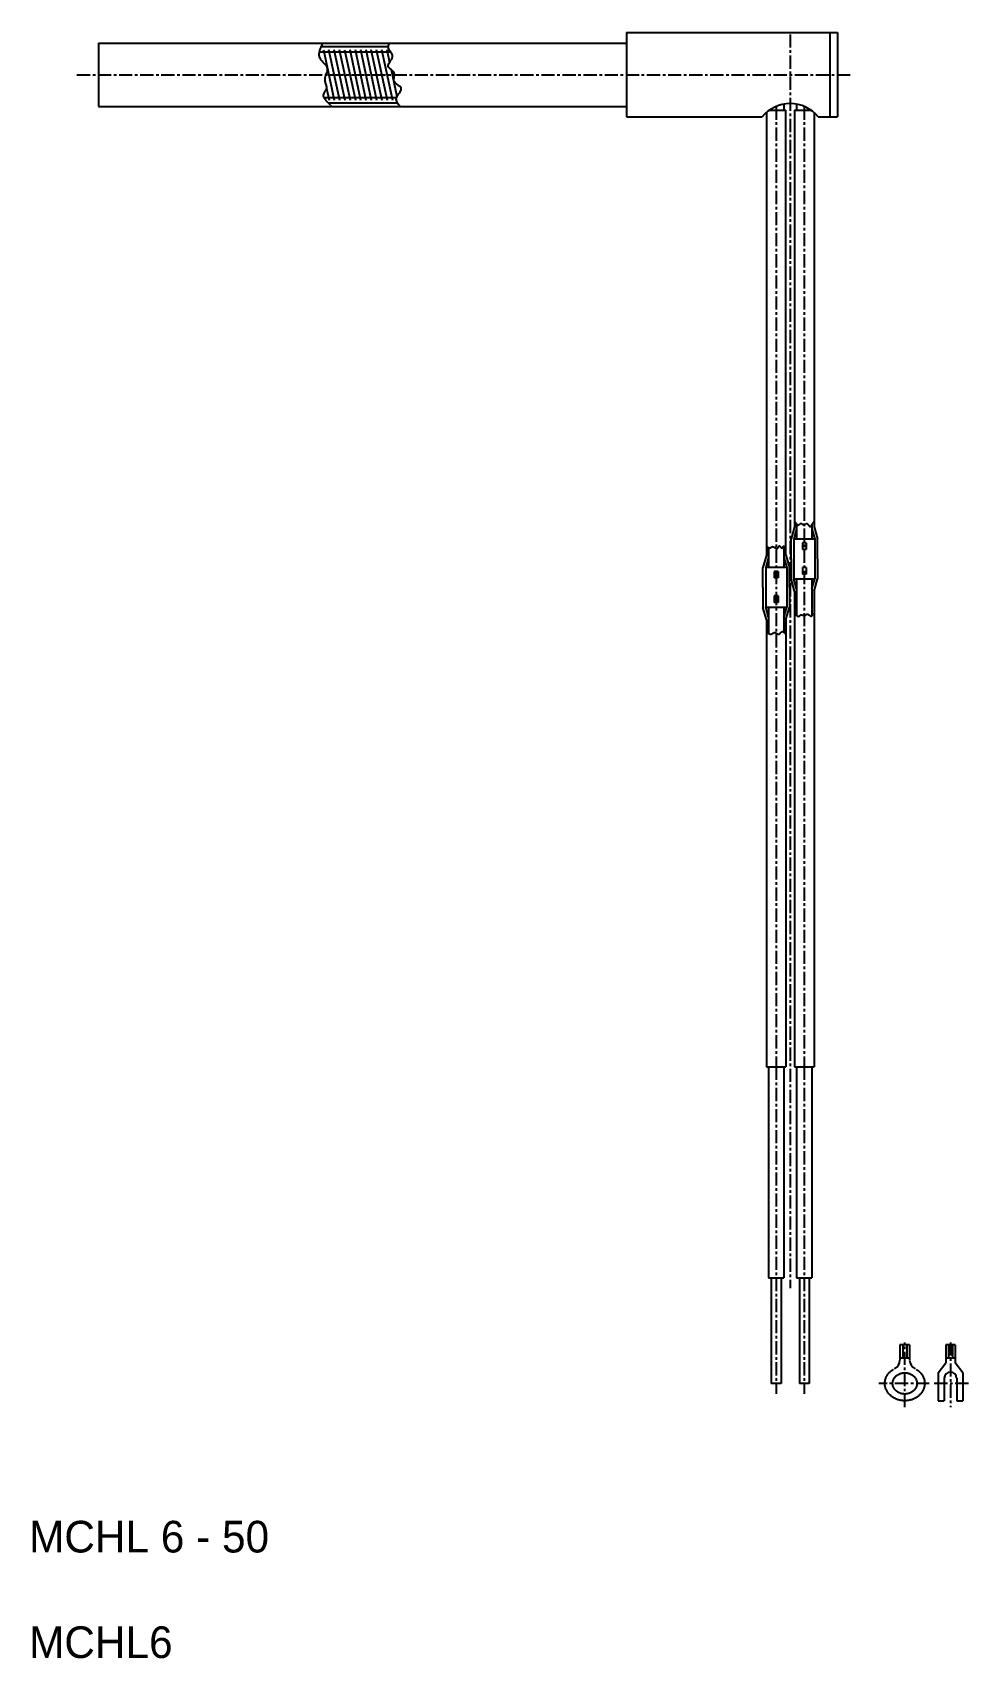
# Model space of a CAD drawing. Extents: x 0 to 89, y 0 to 154.
import ezdxf

# ---------------------------------------------------------------- set-up
doc = ezdxf.new("R2010")
doc.units = 0
doc.linetypes.add('CENTER', pattern=[2, 1.25, -0.25, 0.25, -0.25])
doc.layers.get('0').update_dxf_attribs({"linetype": 'CONTINUOUS'})
doc.layers.add('CENTER', color=1, linetype='CENTER')

msp = doc.modelspace()

# ---------------------------------------------------------------- linework, layer by layer
at = {"color": 7, "linetype": 'CONTINUOUS'}
for p, q in [((6.59, 153.02), (56.59, 153.02)), ((6.59, 153.02), (6.59, 147.02)), ((56.59, 154.02), (56.59, 146.92)), ((56.59, 154.02), (76.59, 154.02)), ((56.59, 154.02), (56.59, 153.52)), ((56.59, 154.02), (56.59, 153.7)), ((56.59, 153.7), (56.59, 146.02)), ((75.86, 154.02), (75.86, 146.02)), ((76.59, 154.02), (76.59, 146.02)), ((6.59, 147.02), (56.59, 147.02)), ((56.59, 146.92), (56.59, 146.51)), ((56.59, 146.51), (56.59, 146.02)), ((69.85, 146.43), (69.85, 104.49)), ((70.16, 146.67), (71.7, 146.67)), ((71.5, 147.22), (71.5, 146.67)), ((71.7, 104.49), (71.7, 146.67)), ((72.51, 146.67), (74.05, 146.67)), ((72.51, 146.67), (72.51, 107.19)), ((72.71, 147.22), (72.71, 146.67)), ((74.36, 146.43), (74.36, 107.19)), ((56.59, 146.02), (69.45, 146.02)), ((74.76, 146.02), (76.59, 146.02)), ((72.51, 107.19), (72.18, 106.03)), ((74.36, 107.19), (74.69, 106.03)), ((69.85, 105.36), (69.89, 105.33)), ((72.18, 104.14), (72.18, 106.03)), ((74.69, 104.14), (74.69, 106.03)), ((69.85, 104.49), (69.52, 103.33)), ((69.52, 101.44), (69.52, 103.33)), ((71.7, 104.49), (72.03, 103.33)), ((72.03, 101.44), (72.03, 103.33)), ((72.18, 104.14), (72.18, 102.24)), ((74.69, 104.14), (74.69, 102.24)), ((72.51, 101.08), (72.18, 102.24)), ((74.36, 101.08), (74.69, 102.24)), ((69.52, 101.44), (69.52, 99.54)), ((72.03, 101.44), (72.03, 99.54)), ((72.51, 101.08), (72.51, 56.02)), ((74.36, 101.08), (74.36, 56.02)), ((69.85, 98.39), (69.52, 99.54)), ((71.7, 98.39), (72.03, 99.54)), ((69.85, 98.39), (69.85, 56.02)), ((71.7, 98.39), (71.7, 56.02)), ((69.85, 56.02), (71.7, 56.02)), ((70.05, 56.02), (70.05, 36.02)), ((71.5, 56.02), (71.5, 36.02)), ((72.51, 56.02), (74.36, 56.02)), ((72.71, 56.02), (72.71, 36.02)), ((74.16, 56.02), (74.16, 36.02)), ((70.05, 36.02), (71.5, 36.02)), ((70.31, 36.02), (70.31, 26.02)), ((71.23, 36.02), (71.23, 26.02)), ((72.71, 36.02), (74.16, 36.02)), ((72.97, 36.02), (72.97, 26.02)), ((73.89, 36.02), (73.89, 26.02)), ((82.49, 29.67), (82.49, 28.24)), ((83.41, 29.67), (82.49, 29.67)), ((82.76, 29.67), (82.76, 28.44)), ((83.15, 29.67), (83.15, 28.44)), ((83.41, 29.67), (83.41, 28.24)), ((86.83, 29.67), (86.83, 27.97)), ((87.74, 29.67), (86.83, 29.67)), ((87.09, 29.67), (87.09, 28.44)), ((87.48, 29.67), (87.48, 28.44)), ((87.74, 29.67), (87.74, 27.97)), ((82.49, 28.44), (83.41, 28.44)), ((86.13, 27.02), (86.83, 27.97)), ((86.83, 28.44), (87.74, 28.44)), ((88.44, 27.02), (87.74, 27.97)), ((86.13, 27.02), (86.13, 24.38)), ((86.7, 26.51), (86.7, 24.38)), ((87.87, 26.51), (87.87, 24.38)), ((88.44, 27.02), (88.44, 24.38)), ((71.23, 26.02), (70.31, 26.02)), ((73.89, 26.02), (72.97, 26.02)), ((86.13, 24.38), (86.7, 24.38)), ((87.87, 24.38), (88.44, 24.38))]:
    msp.add_line(p, q, dxfattribs=at)
at = {"color": 3, "linetype": 'CONTINUOUS'}
for p, q in [((27.76, 152.68), (34.04, 152.68)), ((27.86, 153.02), (27.81, 152.92)), ((34.12, 153.02), (34.09, 152.91)), ((27.51, 152.19), (34.24, 152.19)), ((27.88, 152.39), (28.9, 147.61)), ((28.38, 152.41), (29.4, 147.61)), ((28.88, 152.41), (29.9, 147.61)), ((29.38, 152.41), (30.41, 147.61)), ((29.89, 152.39), (30.91, 147.61)), ((30.38, 152.41), (31.41, 147.61)), ((30.88, 152.41), (31.91, 147.61)), ((31.39, 152.42), (32.41, 147.61)), ((31.89, 152.41), (32.91, 147.61)), ((32.39, 152.41), (33.41, 147.61)), ((32.89, 152.41), (33.92, 147.61)), ((33.39, 152.41), (34.42, 147.61)), ((33.89, 152.41), (34.15, 151.19)), ((34.3, 150.5), (34.85, 147.94)), ((28.19, 148.71), (28.43, 147.61)), ((27.94, 147.85), (34.81, 147.85)), ((28.34, 147.36), (34.9, 147.36)), ((28.57, 147.13), (28.69, 147.02)), ((34.9, 147.36), (34.91, 147.36)), ((35.11, 147.07), (35.14, 147.02)), ((72.71, 106.98), (72.44, 106.02)), ((72.51, 107.73), (72.65, 107.54)), ((72.71, 107.45), (72.71, 106.02)), ((74.16, 107.36), (74.16, 106.02)), ((74.16, 106.98), (74.43, 106.02)), ((74.36, 107.68), (74.24, 107.51)), ((70.05, 105.22), (70.05, 103.32)), ((71.5, 105.34), (71.5, 103.32)), ((71.62, 105.26), (71.7, 105.19)), ((72.44, 106.02), (72.44, 102.26)), ((73.43, 106.02), (72.44, 106.02)), ((73.25, 105.66), (73.25, 105.04)), ((73.43, 105.66), (73.25, 105.66)), ((73.43, 105.04), (73.25, 105.04)), ((74.43, 106.02), (73.43, 106.02)), ((73.61, 105.66), (73.43, 105.66)), ((73.61, 105.04), (73.43, 105.04)), ((73.61, 105.66), (73.61, 105.04)), ((74.43, 106.02), (74.43, 102.26)), ((70.05, 104.28), (69.78, 103.32)), ((69.78, 103.32), (69.78, 99.56)), ((70.77, 103.32), (69.78, 103.32)), ((71.77, 103.32), (70.77, 103.32)), ((71.5, 104.28), (71.77, 103.32)), ((71.77, 103.32), (71.77, 99.56)), ((73.25, 103.33), (73.25, 102.71)), ((73.43, 103.33), (73.25, 103.33)), ((73.61, 103.33), (73.43, 103.33)), ((73.61, 103.33), (73.61, 102.71)), ((70.59, 102.96), (70.59, 102.34)), ((70.77, 102.96), (70.59, 102.96)), ((70.77, 102.34), (70.59, 102.34)), ((70.95, 102.96), (70.77, 102.96)), ((70.95, 102.34), (70.77, 102.34)), ((70.95, 102.96), (70.95, 102.34)), ((72.44, 102.26), (74.43, 102.26)), ((72.71, 101.3), (72.44, 102.26)), ((72.71, 102.26), (72.71, 98.78)), ((73.43, 102.71), (73.25, 102.71)), ((73.61, 102.71), (73.43, 102.71)), ((74.16, 102.26), (74.16, 98.75)), ((74.16, 101.3), (74.43, 102.26)), ((70.77, 100.63), (70.59, 100.63)), ((70.59, 100.63), (70.59, 100.01)), ((70.95, 100.63), (70.77, 100.63)), ((70.95, 100.63), (70.95, 100.01)), ((69.78, 99.56), (71.77, 99.56)), ((70.05, 98.6), (69.78, 99.56)), ((70.05, 99.56), (70.05, 97.08)), ((70.77, 100.01), (70.59, 100.01)), ((70.95, 100.01), (70.77, 100.01)), ((71.5, 99.56), (71.5, 97.19)), ((71.5, 98.6), (71.77, 99.56)), ((72.51, 98.94), (72.62, 98.84)), ((74.36, 98.97), (74.28, 98.88)), ((69.85, 97.22), (69.93, 97.16)), ((71.6, 97.1), (71.7, 97.01))]:
    msp.add_line(p, q, dxfattribs=at)
at = {"color": 3, "linetype": 'CONTINUOUS', "flags": 128}
for points in [[(28.57, 147.13), (28.45, 147.23), (28.34, 147.34), (28.23, 147.45), (28.13, 147.55), (28.05, 147.66), (27.98, 147.77), (27.93, 147.87), (27.9, 147.98), (27.9, 148.09), (27.92, 148.19), (27.94, 148.24), (27.97, 148.29), (28, 148.34), (28.03, 148.39), (28.06, 148.44), (28.09, 148.49), (28.12, 148.54), (28.15, 148.59), (28.17, 148.64), (28.19, 148.69), (28.2, 148.76), (28.2, 148.84), (28.19, 148.92), (28.17, 149), (28.14, 149.08), (28.12, 149.16), (28.09, 149.24), (28.07, 149.32), (28.05, 149.4), (28.04, 149.49), (28.04, 149.61), (28.05, 149.73), (28.08, 149.85), (28.12, 149.97), (28.16, 150.08), (28.2, 150.2), (28.24, 150.31), (28.26, 150.42), (28.27, 150.53), (28.26, 150.63), (28.23, 150.73), (28.18, 150.83), (28.11, 150.93), (28.02, 151.02), (27.93, 151.12), (27.84, 151.21), (27.75, 151.31), (27.67, 151.41), (27.6, 151.51), (27.54, 151.62), (27.51, 151.7), (27.5, 151.77), (27.49, 151.85), (27.48, 151.93), (27.49, 152.02), (27.5, 152.1), (27.51, 152.18), (27.53, 152.26), (27.55, 152.34), (27.58, 152.42), (27.6, 152.47), (27.62, 152.52), (27.64, 152.57), (27.66, 152.62), (27.68, 152.67), (27.71, 152.72), (27.73, 152.77), (27.76, 152.82), (27.78, 152.87), (27.81, 152.92)], [(35.11, 147.07), (35.05, 147.14), (35, 147.21), (34.95, 147.28), (34.91, 147.35), (34.87, 147.42), (34.84, 147.5), (34.81, 147.57), (34.8, 147.64), (34.79, 147.72), (34.8, 147.79), (34.83, 147.89), (34.88, 148), (34.94, 148.1), (35.01, 148.21), (35.08, 148.31), (35.14, 148.41), (35.2, 148.5), (35.24, 148.59), (35.25, 148.68), (35.24, 148.76), (35.21, 148.83), (35.16, 148.89), (35.09, 148.95), (35.01, 149.01), (34.92, 149.07), (34.84, 149.13), (34.76, 149.19), (34.68, 149.26), (34.62, 149.33), (34.58, 149.41), (34.56, 149.48), (34.56, 149.56), (34.56, 149.63), (34.58, 149.71), (34.59, 149.8), (34.6, 149.88), (34.62, 149.96), (34.62, 150.04), (34.62, 150.11), (34.6, 150.18), (34.56, 150.25), (34.51, 150.32), (34.44, 150.38), (34.37, 150.45), (34.3, 150.5), (34.23, 150.56), (34.16, 150.62), (34.1, 150.68), (34.05, 150.74), (34.03, 150.8), (34.02, 150.89), (34.04, 150.98), (34.09, 151.08), (34.14, 151.18), (34.21, 151.28), (34.28, 151.39), (34.35, 151.49), (34.4, 151.6), (34.43, 151.7), (34.44, 151.8), (34.43, 151.88), (34.4, 151.95), (34.36, 152.02), (34.31, 152.1), (34.26, 152.17), (34.2, 152.24), (34.15, 152.31), (34.1, 152.39), (34.06, 152.46), (34.04, 152.54), (34.04, 152.58), (34.03, 152.61), (34.04, 152.65), (34.04, 152.69), (34.04, 152.72), (34.05, 152.76), (34.06, 152.8), (34.07, 152.84), (34.08, 152.87), (34.09, 152.91)], [(72.65, 107.54), (72.67, 107.51), (72.69, 107.48), (72.71, 107.45), (72.73, 107.42), (72.76, 107.4), (72.78, 107.38), (72.8, 107.36), (72.82, 107.35), (72.85, 107.35), (72.87, 107.35), (72.9, 107.36), (72.92, 107.37), (72.95, 107.39), (72.97, 107.42), (73, 107.44), (73.03, 107.46), (73.05, 107.48), (73.08, 107.5), (73.1, 107.51), (73.13, 107.51), (73.15, 107.5), (73.18, 107.49), (73.2, 107.47), (73.22, 107.45), (73.25, 107.43), (73.27, 107.41), (73.29, 107.39), (73.32, 107.37), (73.34, 107.36), (73.37, 107.35), (73.39, 107.35), (73.42, 107.36), (73.45, 107.38), (73.48, 107.4), (73.51, 107.42), (73.54, 107.44), (73.57, 107.46), (73.59, 107.48), (73.62, 107.49), (73.65, 107.5), (73.68, 107.49), (73.71, 107.47), (73.75, 107.45), (73.78, 107.41), (73.81, 107.37), (73.84, 107.33), (73.87, 107.3), (73.89, 107.26), (73.92, 107.23), (73.95, 107.22), (73.98, 107.21), (74.01, 107.21), (74.04, 107.23), (74.07, 107.25), (74.1, 107.28), (74.13, 107.32), (74.16, 107.36), (74.19, 107.41), (74.21, 107.46), (74.24, 107.51)], [(69.89, 105.33), (69.92, 105.31), (69.95, 105.28), (69.99, 105.26), (70.02, 105.24), (70.05, 105.22), (70.08, 105.21), (70.11, 105.2), (70.14, 105.19), (70.17, 105.19), (70.21, 105.2), (70.23, 105.2), (70.25, 105.22), (70.27, 105.23), (70.3, 105.24), (70.32, 105.26), (70.34, 105.27), (70.37, 105.29), (70.39, 105.3), (70.42, 105.3), (70.44, 105.31), (70.49, 105.3), (70.54, 105.29), (70.59, 105.26), (70.64, 105.23), (70.69, 105.2), (70.74, 105.17), (70.79, 105.14), (70.83, 105.13), (70.88, 105.13), (70.91, 105.15), (70.93, 105.17), (70.95, 105.19), (70.97, 105.22), (70.98, 105.25), (71, 105.28), (71.02, 105.31), (71.03, 105.33), (71.05, 105.35), (71.06, 105.37), (71.08, 105.37), (71.1, 105.36), (71.13, 105.35), (71.15, 105.32), (71.17, 105.29), (71.2, 105.26), (71.22, 105.23), (71.25, 105.2), (71.27, 105.18), (71.3, 105.17), (71.32, 105.17), (71.34, 105.17), (71.35, 105.19), (71.37, 105.21), (71.38, 105.23), (71.4, 105.25), (71.41, 105.27), (71.43, 105.29), (71.44, 105.31), (71.46, 105.33), (71.48, 105.34), (71.49, 105.34), (71.5, 105.34), (71.52, 105.33), (71.53, 105.33), (71.55, 105.32), (71.56, 105.31), (71.58, 105.3), (71.59, 105.29), (71.61, 105.27), (71.62, 105.26)], [(72.62, 98.84), (72.66, 98.82), (72.69, 98.79), (72.72, 98.77), (72.75, 98.75), (72.78, 98.73), (72.81, 98.72), (72.84, 98.71), (72.87, 98.7), (72.9, 98.7), (72.93, 98.71), (72.95, 98.72), (72.97, 98.73), (72.99, 98.75), (73.01, 98.76), (73.03, 98.78), (73.05, 98.8), (73.08, 98.81), (73.1, 98.83), (73.12, 98.84), (73.14, 98.84), (73.17, 98.85), (73.2, 98.84), (73.23, 98.83), (73.26, 98.82), (73.29, 98.81), (73.32, 98.8), (73.35, 98.78), (73.38, 98.77), (73.42, 98.77), (73.45, 98.77), (73.48, 98.77), (73.51, 98.78), (73.54, 98.8), (73.57, 98.82), (73.6, 98.84), (73.63, 98.86), (73.66, 98.88), (73.69, 98.9), (73.72, 98.91), (73.75, 98.91), (73.78, 98.91), (73.82, 98.89), (73.85, 98.87), (73.88, 98.84), (73.92, 98.82), (73.95, 98.79), (73.98, 98.76), (74.01, 98.74), (74.04, 98.73), (74.08, 98.72), (74.1, 98.72), (74.12, 98.73), (74.14, 98.74), (74.16, 98.75), (74.18, 98.77), (74.2, 98.79), (74.22, 98.81), (74.24, 98.83), (74.26, 98.85), (74.28, 98.88)], [(69.93, 97.16), (69.96, 97.14), (70, 97.11), (70.03, 97.09), (70.07, 97.07), (70.1, 97.05), (70.13, 97.03), (70.17, 97.02), (70.2, 97.01), (70.24, 97), (70.27, 97.01), (70.31, 97.02), (70.34, 97.03), (70.38, 97.05), (70.42, 97.07), (70.46, 97.1), (70.5, 97.12), (70.54, 97.14), (70.58, 97.16), (70.61, 97.16), (70.65, 97.16), (70.69, 97.16), (70.73, 97.14), (70.77, 97.12), (70.8, 97.1), (70.84, 97.07), (70.88, 97.05), (70.91, 97.03), (70.95, 97.01), (70.98, 97.01), (71.01, 97.01), (71.05, 97.02), (71.08, 97.04), (71.11, 97.06), (71.14, 97.09), (71.17, 97.13), (71.2, 97.16), (71.24, 97.19), (71.27, 97.22), (71.3, 97.24), (71.33, 97.25), (71.36, 97.26), (71.38, 97.25), (71.41, 97.25), (71.44, 97.23), (71.46, 97.22), (71.49, 97.2), (71.52, 97.17), (71.55, 97.15), (71.57, 97.12), (71.6, 97.1)]]:
    msp.add_lwpolyline(points, dxfattribs=at)
at = {"color": 7, "linetype": 'CONTINUOUS'}
for points in [[(84.04, 27.36, 0), (84.1, 27.32, 0), (84.16, 27.28, 0), (84.21, 27.24, 0), (84.27, 27.19, 0), (84.32, 27.15, 0), (84.37, 27.1, 0), (84.42, 27.05, 0), (84.46, 27, 0), (84.51, 26.95, 0), (84.55, 26.89, 0), (84.59, 26.84, 0), (84.62, 26.78, 0), (84.66, 26.72, 0), (84.69, 26.66, 0), (84.71, 26.6, 0), (84.74, 26.54, 0), (84.76, 26.48, 0), (84.78, 26.42, 0), (84.8, 26.35, 0), (84.81, 26.29, 0), (84.82, 26.23, 0), (84.83, 26.16, 0), (84.83, 26.1, 0), (84.84, 26.03, 0), (84.84, 25.97, 0), (84.83, 25.9, 0), (84.83, 25.84, 0), (84.82, 25.77, 0), (84.8, 25.71, 0), (84.79, 25.65, 0), (84.77, 25.58, 0), (84.75, 25.52, 0), (84.72, 25.46, 0), (84.7, 25.4, 0), (84.67, 25.34, 0), (84.64, 25.28, 0), (84.6, 25.22, 0), (84.56, 25.17, 0), (84.52, 25.11, 0), (84.48, 25.06, 0), (84.44, 25.01, 0), (84.39, 24.96, 0), (84.34, 24.91, 0), (84.29, 24.86, 0), (84.24, 24.82, 0), (84.18, 24.77, 0), (84.12, 24.73, 0), (84.07, 24.69, 0), (84, 24.65, 0), (83.94, 24.62, 0), (83.88, 24.59, 0), (83.81, 24.56, 0), (83.75, 24.53, 0), (83.68, 24.5, 0), (83.61, 24.48, 0), (83.54, 24.46, 0), (83.47, 24.44, 0), (83.4, 24.42, 0), (83.32, 24.41, 0), (83.25, 24.4, 0), (83.18, 24.39, 0), (83.1, 24.38, 0), (83.03, 24.38, 0), (82.95, 24.38, 0), (82.88, 24.38, 0), (82.81, 24.38, 0), (82.73, 24.39, 0), (82.66, 24.4, 0), (82.58, 24.41, 0), (82.51, 24.42, 0), (82.44, 24.44, 0), (82.37, 24.46, 0), (82.3, 24.48, 0), (82.23, 24.5, 0), (82.16, 24.53, 0), (82.09, 24.56, 0), (82.03, 24.59, 0), (81.97, 24.62, 0), (81.9, 24.65, 0), (81.84, 24.69, 0), (81.78, 24.73, 0), (81.73, 24.77, 0), (81.67, 24.82, 0), (81.62, 24.86, 0), (81.57, 24.91, 0), (81.52, 24.96, 0), (81.47, 25.01, 0), (81.42, 25.06, 0), (81.38, 25.11, 0), (81.34, 25.17, 0), (81.31, 25.22, 0), (81.27, 25.28, 0), (81.24, 25.34, 0), (81.21, 25.4, 0), (81.18, 25.46, 0), (81.16, 25.52, 0), (81.14, 25.58, 0), (81.12, 25.65, 0), (81.1, 25.71, 0), (81.09, 25.77, 0), (81.08, 25.84, 0), (81.07, 25.9, 0), (81.07, 25.97, 0), (81.07, 26.03, 0), (81.07, 26.1, 0), (81.08, 26.16, 0), (81.09, 26.23, 0), (81.1, 26.29, 0), (81.11, 26.35, 0), (81.13, 26.42, 0), (81.15, 26.48, 0), (81.17, 26.54, 0), (81.19, 26.6, 0), (81.22, 26.66, 0), (81.25, 26.72, 0), (81.28, 26.78, 0), (81.32, 26.84, 0), (81.36, 26.89, 0), (81.4, 26.95, 0), (81.44, 27, 0), (81.49, 27.05, 0), (81.54, 27.1, 0), (81.59, 27.15, 0), (81.64, 27.19, 0), (81.69, 27.24, 0), (81.75, 27.28, 0), (81.81, 27.32, 0), (81.87, 27.36, 0)], [(84.11, 26.02, 0), (84.11, 25.97, 0), (84.1, 25.92, 0), (84.09, 25.87, 0), (84.09, 25.82, 0), (84.07, 25.77, 0), (84.06, 25.73, 0), (84.04, 25.68, 0), (84.02, 25.63, 0), (84, 25.59, 0), (83.97, 25.54, 0), (83.94, 25.5, 0), (83.91, 25.46, 0), (83.88, 25.42, 0), (83.85, 25.38, 0), (83.81, 25.34, 0), (83.77, 25.31, 0), (83.73, 25.27, 0), (83.69, 25.24, 0), (83.64, 25.21, 0), (83.59, 25.18, 0), (83.55, 25.15, 0), (83.5, 25.13, 0), (83.45, 25.11, 0), (83.4, 25.09, 0), (83.34, 25.07, 0), (83.29, 25.05, 0), (83.23, 25.04, 0), (83.18, 25.03, 0), (83.12, 25.02, 0), (83.07, 25.02, 0), (83.01, 25.01, 0), (82.95, 25.01, 0), (82.9, 25.01, 0), (82.84, 25.02, 0), (82.78, 25.02, 0), (82.73, 25.03, 0), (82.67, 25.04, 0), (82.62, 25.05, 0), (82.56, 25.07, 0), (82.51, 25.09, 0), (82.46, 25.11, 0), (82.41, 25.13, 0), (82.36, 25.15, 0), (82.31, 25.18, 0), (82.27, 25.21, 0), (82.22, 25.24, 0), (82.18, 25.27, 0), (82.14, 25.31, 0), (82.1, 25.34, 0), (82.06, 25.38, 0), (82.03, 25.42, 0), (81.99, 25.46, 0), (81.96, 25.5, 0), (81.94, 25.54, 0), (81.91, 25.59, 0), (81.89, 25.63, 0), (81.87, 25.68, 0), (81.85, 25.73, 0), (81.83, 25.77, 0), (81.82, 25.82, 0), (81.81, 25.87, 0), (81.81, 25.92, 0), (81.8, 25.97, 0), (81.8, 26.02, 0), (81.8, 26.07, 0), (81.81, 26.12, 0), (81.81, 26.17, 0), (81.82, 26.21, 0), (81.83, 26.26, 0), (81.85, 26.31, 0), (81.87, 26.36, 0), (81.89, 26.4, 0), (81.91, 26.45, 0), (81.94, 26.49, 0), (81.96, 26.54, 0), (81.99, 26.58, 0), (82.03, 26.62, 0), (82.06, 26.66, 0), (82.1, 26.69, 0), (82.14, 26.73, 0), (82.18, 26.76, 0), (82.22, 26.8, 0), (82.27, 26.83, 0), (82.31, 26.85, 0), (82.36, 26.88, 0), (82.41, 26.91, 0), (82.46, 26.93, 0), (82.51, 26.95, 0), (82.56, 26.97, 0), (82.62, 26.98, 0), (82.67, 26.99, 0), (82.73, 27.01, 0), (82.78, 27.01, 0), (82.84, 27.02, 0), (82.9, 27.02, 0), (82.95, 27.02, 0), (83.01, 27.02, 0), (83.07, 27.02, 0), (83.12, 27.01, 0), (83.18, 27.01, 0), (83.23, 26.99, 0), (83.29, 26.98, 0), (83.34, 26.97, 0), (83.4, 26.95, 0), (83.45, 26.93, 0), (83.5, 26.91, 0), (83.55, 26.88, 0), (83.59, 26.85, 0), (83.64, 26.83, 0), (83.69, 26.8, 0), (83.73, 26.76, 0), (83.77, 26.73, 0), (83.81, 26.69, 0), (83.85, 26.66, 0), (83.88, 26.62, 0), (83.91, 26.58, 0), (83.94, 26.54, 0), (83.97, 26.49, 0), (84, 26.45, 0), (84.02, 26.4, 0), (84.04, 26.36, 0), (84.06, 26.31, 0), (84.07, 26.26, 0), (84.09, 26.21, 0), (84.09, 26.17, 0), (84.1, 26.12, 0), (84.11, 26.07, 0), (84.11, 26.02, 0)]]:
    msp.add_polyline3d(points, dxfattribs=at)
for centre, radius, start, end in [((72.1, 143.86), 3.42, 39.1535, 140.8465), ((81.59, 28.24), 0.908, 294.6289, 359.7621), ((84.32, 28.24), 0.908, 180.2379, 245.3711), ((87.28, 26.51), 0.585, 0, 180)]:
    msp.add_arc(centre, radius, start, end, dxfattribs=at)
at = {"layer": 'CENTER', "color": 1, "linetype": 'CENTER'}
for p, q in [((72.1, 153.84), (72.1, 35.04)), ((4.53, 150.02), (77.89, 150.02)), ((70.77, 147.01), (70.77, 56.02)), ((73.43, 147.01), (73.43, 56.02)), ((70.77, 56.02), (70.77, 36.02)), ((73.43, 56.02), (73.43, 36.02)), ((70.77, 36.02), (70.77, 25.02)), ((73.43, 36.02), (73.43, 25.02)), ((82.95, 23.77), (82.95, 29.91)), ((87.28, 29.91), (87.28, 23.77)), ((85.27, 26.02), (80.49, 26.02)), ((88.99, 26.02), (85.58, 26.02))]:
    msp.add_line(p, q, dxfattribs=at)

# ---------------------------------------------------------------- texts
for s, p in [('MCHL 6 - 50', (0, 10)), ('MCHL6', (0, 0))]:
    msp.add_text(s, height=3).set_placement(p)

doc.saveas('drawing.dxf')
